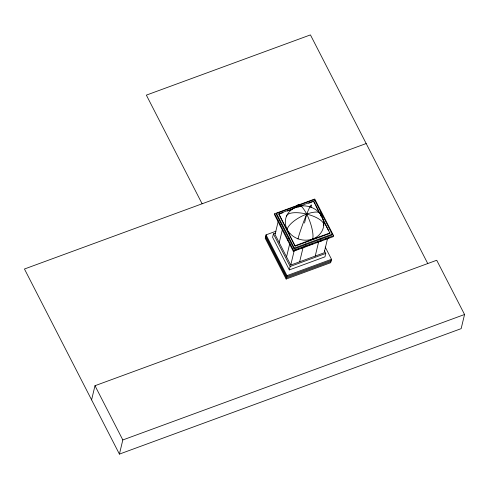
<?xml version="1.0" encoding="UTF-8"?>
<svg xmlns="http://www.w3.org/2000/svg" width="489" height="489" viewBox="0 0 489 489"><rect width="100%" height="100%" fill="white"/><g stroke="black" fill="none" stroke-linecap="round" stroke-linejoin="round"><path stroke-width="0.73" d="M91.59 399.868L94.988 385.717L436.72 260.258L464.55 314.5L461.151 328.645L119.42 454.104L24.45 269.005L366.182 143.546M119.42 454.104L122.818 439.959L94.988 385.717M275.967 231.218L266.047 234.861L265.227 238.284L286.144 279.054L330.668 262.703L331.493 259.286L325.216 247.055M274.69 213.717L274.47 214.634L293.296 251.328L333.37 236.615L333.59 235.698L314.763 199.005L274.69 213.717L293.516 250.411L293.296 251.328M276.542 213.418L276.322 214.329L294.103 248.987L331.952 235.087L332.172 234.176L314.39 199.524L276.542 213.418L294.323 248.07L294.103 248.987M275.503 233.112L273.412 233.876L272.593 237.299L289.329 269.916L324.947 256.841L325.772 253.418L324.372 250.698M296.285 207.397L278.877 213.791L278.767 214.249L295.13 246.132L329.947 233.345L313.7 201.01L296.982 207.14M278.302 220.942L275.05 234.488L290.741 265.069L324.134 252.807L327.557 238.546M280.221 225.845L280.441 224.928M281.554 224.524L281.774 223.607M283.29 223.051L283.394 222.599M279.231 242.642L282.318 229.806M287.544 240.111L287.764 239.2M288.877 238.791L289.097 237.88M290.607 237.324L290.717 236.865M286.554 256.914L289.806 243.363M286.144 279.054L286.964 275.631L266.047 234.861M289.329 269.916L290.148 266.493L273.412 233.876M295.13 246.132L278.877 213.791M290.741 265.069L294.164 250.808M304.543 223.021L306.689 214.096A19.358 1.259 -69.5 0 1 311.022 207.434M314.17 200.435L314.39 199.524M299.641 261.798L303.07 247.538M304.745 242.599L304.855 242.141M305.234 244.897L305.454 243.987M305.539 246.829L305.759 245.918M315.228 256.077L318.651 241.817M320.326 236.878L320.436 236.419M320.821 239.176L321.041 238.265M321.126 241.108L321.346 240.197M279.482 213.986L283.033 212.684M287.294 211.114L292.269 209.292M297.954 207.202L302.929 205.374M308.614 203.29L312.165 201.988M295.234 245.674L330.057 232.892M294.323 248.07L332.172 234.176M293.516 250.411L333.59 235.698M293.669 250.808L298.534 249.023M301.322 248.002L304.8 246.725M306.921 245.943L312.593 243.864M316.132 242.562L319.672 241.26M320.381 241.004L322.471 240.233M325.252 239.213L328.73 237.935M290.148 266.493L325.772 253.418M286.964 275.631L331.493 259.286M331.218 260.423L286.695 276.768L265.772 235.998M330.943 261.566L286.42 277.911L265.503 237.141M122.818 439.959L464.55 314.5M427.759 263.559L310.436 34.896L146.358 95.129L202.11 203.785M313.59 201.462L314.977 204.176M315.674 205.533L318.81 211.639M320.552 215.032L321.242 216.389M322.984 219.781L328.553 230.631M287.086 229.616A19.358 7.323 -27.2 0 1 306.689 214.096A19.358 7.323 -27.2 0 1 321.903 216.835M296.316 207.287A19.358 5.538 69.8 0 1 306.689 214.096A19.205 6.889 13.9 0 1 323.663 225.661M286.401 216.474A19.205 6.889 13.9 0 1 306.689 214.096A19.358 5.538 69.8 0 1 312.673 239.17M297.966 239.017A19.358 1.259 -69.5 0 1 306.689 214.096M289.843 233.32A19.352 17.042 13.5 0 0 322.636 229.775A19.352 17.042 13.5 0 0 301.151 205.973A19.352 17.042 13.5 0 0 289.843 233.32"/></g></svg>
